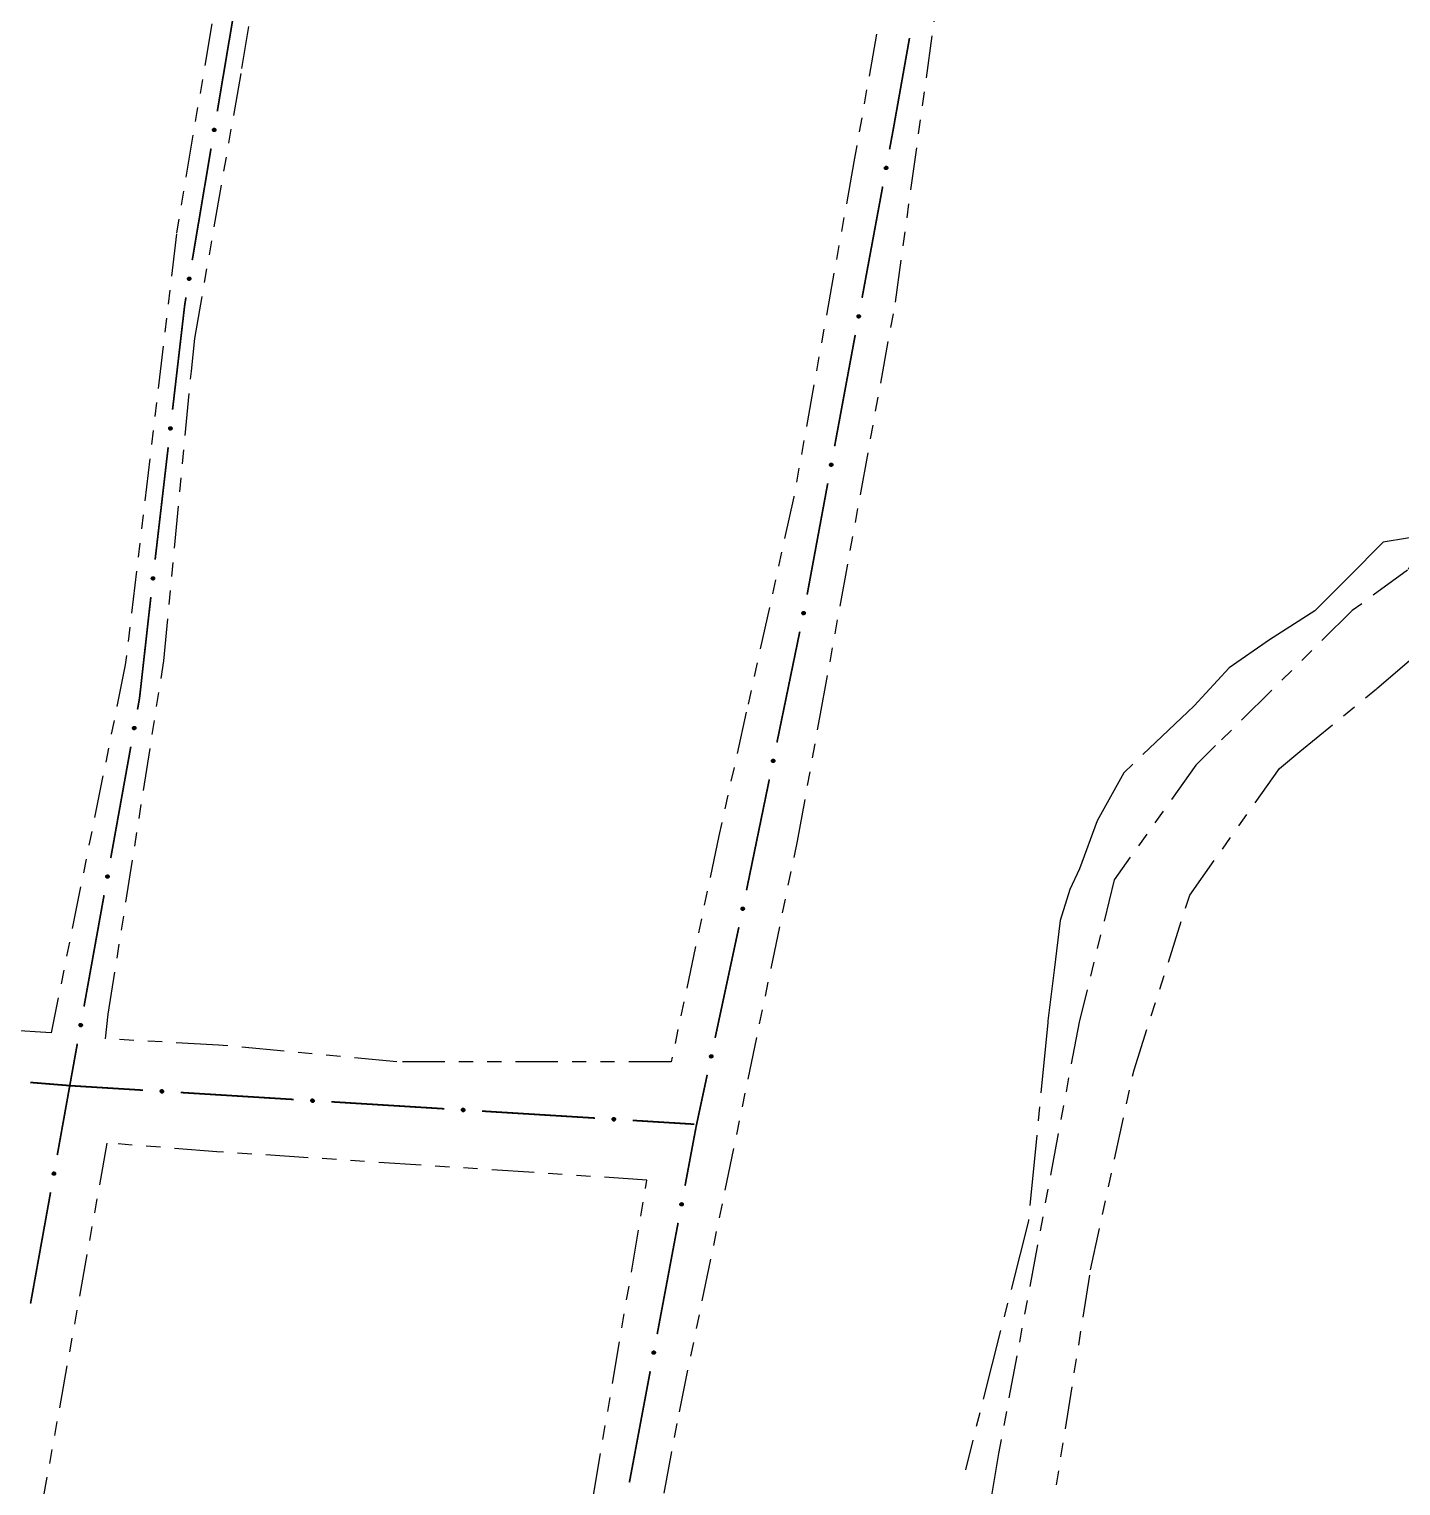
# Model space of a CAD drawing. Extents: x 211453 to 215163, y 4877397 to 4881305.
# Drawn here: x 212561.8 to 212707.3, y 4878372.4 to 4878526.8 of the extents above; entities that cross this region are included whole.
import ezdxf

# ---------------------------------------------------------------- set-up
doc = ezdxf.new("R2010")
doc.units = 0
doc.header["$LTSCALE"] = 1.5
doc.header["$MEASUREMENT"] = 0
doc.linetypes.add('TRACO_13', pattern=[8, 5, -1, 1, -1])
doc.linetypes.add('TRACO_25', pattern=[8, 3, -1, 1, -1, 1, -1])
for name, color, linetype in [('HD-CURSO-INTER', 170, 'CONTINUOUS'), ('SV-EIXO-RUA-N-PAV', 6, 'CONTINUOUS'), ('SV-RUA-NAO-PAV', 7, 'CONTINUOUS')]:
    doc.layers.add(name, color=color, linetype=linetype)

msp = doc.modelspace()

# ---------------------------------------------------------------- linework, layer by layer
at = {"layer": 'HD-CURSO-INTER', "linetype": 'TRACO_13'}
msp.add_polyline3d([(212710.541549, 4878473.269865, 12.780133), (212705.396008, 4878472.431891, 12.940931), (212701.706631, 4878468.702906, 13.082811), (212698.12722, 4878465.14388, 13.09227), (212693.33754, 4878462.054867, 13.186857), (212689.037883, 4878459.08579, 13.253068), (212685.358591, 4878455.056861, 13.300362), (212677.879723, 4878447.96883, 13.338197), (212675.060829, 4878442.860034, 13.338197), (212673.182036, 4878437.771155, 13.394949), (212672.159464, 4878435.59953, 13.394949), (212671.122861, 4878432.318569, 13.404408), (212670.504727, 4878427.033412, 13.404408), (212669.836151, 4878421.654487, 13.404408), (212669.836193, 4878421.504515, 13.404408), (212667.766107, 4878400.468509, 13.799397), (212661.082559, 4878374.070379, 13.759412)], dxfattribs=at)
at = {"layer": 'SV-EIXO-RUA-N-PAV', "const_width": 0.18}
for points in [[(212583.759677, 4878529.926205), (212581.769205, 4878518.092439)], [(212655.163299, 4878525.864396), (212653.587477, 4878517.003426)], [(212653.44785, 4878516.218292), (212653.046946, 4878514.052539)], [(212653.587477, 4878517.003426), (212653.44785, 4878516.218292)], [(212581.105714, 4878514.14785), (212579.115242, 4878502.314084)], [(212652.318872, 4878510.119358), (212650.134651, 4878498.319817)], [(212578.451751, 4878498.369495), (212578.316058, 4878497.562772)], [(212578.316058, 4878497.562772), (212577.025431, 4878486.45556)], [(212649.406577, 4878494.386636), (212647.222356, 4878482.587095)], [(212576.563749, 4878482.482293), (212575.178702, 4878470.562492)], [(212646.494283, 4878478.653914), (212644.310062, 4878466.854373)], [(212574.725398, 4878466.58827), (212573.612357, 4878456.650406)], [(212643.528993, 4878462.931556), (212641.107148, 4878451.178486)], [(212573.612357, 4878456.650406), (212573.52475, 4878455.868196)], [(212573.52475, 4878455.868196), (212573.30981, 4878454.674493)], [(212572.600966, 4878450.737802), (212570.474431, 4878438.927727)], [(212640.299866, 4878447.260795), (212637.878021, 4878435.507725)], [(212569.765587, 4878434.991036), (212567.639053, 4878423.180962)], [(212637.068208, 4878431.590567), (212634.553859, 4878419.856938)], [(212566.930208, 4878419.24427), (212564.803674, 4878407.434196)], [(212633.715743, 4878415.945728), (212632.668098, 4878411.056716)], [(212561.934254, 4878415.138185), (212565.92117, 4878414.814922)], [(212565.92117, 4878414.814922), (212566.286816, 4878414.785276)], [(212566.286816, 4878414.785276), (212573.905469, 4878414.314989)], [(212577.89787, 4878414.068544), (212589.875073, 4878413.32921)], [(212593.867474, 4878413.082766), (212605.844677, 4878412.343432)], [(212609.837078, 4878412.096987), (212621.81428, 4878411.357654)], [(212625.806681, 4878411.111209), (212631.795283, 4878410.741542)], [(212632.54959, 4878410.503681), (212631.362566, 4878404.17971)], [(212631.795283, 4878410.741542), (212632.345705, 4878410.707567)], [(212632.668098, 4878411.056716), (212632.54959, 4878410.503681)], [(212564.094829, 4878403.497505), (212561.968295, 4878391.687431)], [(212630.624644, 4878400.248365), (212628.410877, 4878388.454331)], [(212627.672955, 4878384.522987), (212626.750552, 4878379.608806)], [(212626.636912, 4878379.003378), (212625.463358, 4878372.728172)], [(212626.750552, 4878379.608806), (212626.636912, 4878379.003378)]]:
    msp.add_lwpolyline(points, dxfattribs=at)
at = {"layer": 'SV-EIXO-RUA-N-PAV'}
for points in [[(212581.569848, 4878516.243575), (212581.598777, 4878516.20414), (212581.615577, 4878516.164332), (212581.620032, 4878516.127097), (212581.61539, 4878516.093167), (212581.606731, 4878516.05899), (212581.590399, 4878516.026459), (212581.564274, 4878515.994367), (212581.524919, 4878515.96507), (212581.483008, 4878515.95054), (212581.446737, 4878515.944219), (212581.411078, 4878515.947023), (212581.378018, 4878515.955991), (212581.344787, 4878515.974073), (212581.312524, 4878516.000866), (212581.284022, 4878516.041152), (212581.267819, 4878516.080291), (212581.264456, 4878516.11642), (212581.267501, 4878516.152251), (212581.276759, 4878516.187037), (212581.292976, 4878516.218879), (212581.32001, 4878516.251314), (212581.360145, 4878516.278919), (212581.398998, 4878516.295524), (212581.435069, 4878516.299394), (212581.470278, 4878516.295602), (212581.504663, 4878516.287334), (212581.538048, 4878516.272277), (212581.569848, 4878516.243575)], [(212652.817303, 4878512.207192), (212652.845582, 4878512.167288), (212652.861727, 4878512.12721), (212652.865571, 4878512.089907), (212652.860373, 4878512.056058), (212652.851155, 4878512.022027), (212652.834292, 4878511.989768), (212652.807644, 4878511.958109), (212652.767814, 4878511.92946), (212652.725671, 4878511.91562), (212652.689301, 4878511.909894), (212652.653693, 4878511.913282), (212652.620784, 4878511.922791), (212652.587854, 4878511.941416), (212652.556035, 4878511.968734), (212652.528197, 4878512.009482), (212652.512638, 4878512.048882), (212652.509867, 4878512.085061), (212652.5135, 4878512.120837), (212652.523327, 4878512.155467), (212652.540063, 4878512.187038), (212652.567626, 4878512.219025), (212652.608208, 4878512.245969), (212652.647328, 4878512.261935), (212652.683458, 4878512.265213), (212652.7186, 4878512.260844), (212652.752845, 4878512.252013), (212652.785978, 4878512.236412), (212652.817303, 4878512.207192)], [(212578.915885, 4878500.46522), (212578.944814, 4878500.425785), (212578.961614, 4878500.385977), (212578.966069, 4878500.348742), (212578.961427, 4878500.314813), (212578.952768, 4878500.280635), (212578.936436, 4878500.248104), (212578.910311, 4878500.216013), (212578.870956, 4878500.186715), (212578.829045, 4878500.172185), (212578.792774, 4878500.165864), (212578.757115, 4878500.168668), (212578.724055, 4878500.177636), (212578.690824, 4878500.195718), (212578.658561, 4878500.222511), (212578.630059, 4878500.262797), (212578.613856, 4878500.301937), (212578.610493, 4878500.338065), (212578.613538, 4878500.373896), (212578.622797, 4878500.408682), (212578.639013, 4878500.440524), (212578.666047, 4878500.472959), (212578.706182, 4878500.500564), (212578.745035, 4878500.517169), (212578.781107, 4878500.52104), (212578.816315, 4878500.517247), (212578.8507, 4878500.508979), (212578.884085, 4878500.493923), (212578.915885, 4878500.46522)], [(212649.905008, 4878496.47447), (212649.933288, 4878496.434566), (212649.949432, 4878496.394488), (212649.953277, 4878496.357185), (212649.948079, 4878496.323336), (212649.93886, 4878496.289305), (212649.921997, 4878496.257046), (212649.895349, 4878496.225387), (212649.855519, 4878496.196738), (212649.813376, 4878496.182898), (212649.777006, 4878496.177172), (212649.741398, 4878496.18056), (212649.708489, 4878496.190069), (212649.675559, 4878496.208694), (212649.64374, 4878496.236012), (212649.615902, 4878496.27676), (212649.600344, 4878496.31616), (212649.597573, 4878496.352339), (212649.601205, 4878496.388115), (212649.611033, 4878496.422745), (212649.627769, 4878496.454316), (212649.655331, 4878496.486303), (212649.695914, 4878496.513247), (212649.735033, 4878496.529213), (212649.771163, 4878496.532491), (212649.806305, 4878496.528122), (212649.84055, 4878496.519291), (212649.873684, 4878496.50369), (212649.905008, 4878496.47447)], [(212576.920519, 4878484.598941), (212576.95142, 4878484.561031), (212576.970225, 4878484.52213), (212576.976572, 4878484.485171), (212576.973664, 4878484.451049), (212576.966757, 4878484.416475), (212576.952103, 4878484.383153), (212576.927647, 4878484.349773), (212576.889836, 4878484.318508), (212576.84872, 4878484.301863), (212576.812818, 4878484.293702), (212576.777062, 4878484.294685), (212576.743588, 4878484.301958), (212576.709479, 4878484.318324), (212576.675893, 4878484.343438), (212576.645376, 4878484.38222), (212576.627201, 4878484.420483), (212576.622001, 4878484.456393), (212576.623217, 4878484.492333), (212576.630691, 4878484.527546), (212576.645264, 4878484.560172), (212576.670611, 4878484.593942), (212576.709288, 4878484.623556), (212576.747244, 4878484.642119), (212576.783072, 4878484.647822), (212576.818428, 4878484.645828), (212576.853189, 4878484.639322), (212576.887298, 4878484.625986), (212576.920519, 4878484.598941)], [(212646.992714, 4878480.741748), (212647.020993, 4878480.701844), (212647.037138, 4878480.661766), (212647.040982, 4878480.624463), (212647.035784, 4878480.590614), (212647.026566, 4878480.556583), (212647.009702, 4878480.524324), (212646.983055, 4878480.492665), (212646.943225, 4878480.464016), (212646.901082, 4878480.450176), (212646.864712, 4878480.44445), (212646.829104, 4878480.447838), (212646.796195, 4878480.457347), (212646.763265, 4878480.475972), (212646.731446, 4878480.50329), (212646.703607, 4878480.544038), (212646.688049, 4878480.583438), (212646.685278, 4878480.619617), (212646.688911, 4878480.655393), (212646.698738, 4878480.690023), (212646.715474, 4878480.721594), (212646.743037, 4878480.753582), (212646.783619, 4878480.780525), (212646.822739, 4878480.796491), (212646.858869, 4878480.79977), (212646.894011, 4878480.7954), (212646.928255, 4878480.786569), (212646.961389, 4878480.770968), (212646.992714, 4878480.741748)], [(212575.073395, 4878468.706378), (212575.104453, 4878468.668596), (212575.123419, 4878468.629774), (212575.129919, 4878468.592841), (212575.127153, 4878468.558707), (212575.120389, 4878468.524104), (212575.105873, 4878468.490723), (212575.081556, 4878468.457241), (212575.043874, 4878468.42582), (212575.002828, 4878468.409004), (212574.96696, 4878468.400695), (212574.931201, 4878468.40153), (212574.897696, 4878468.408664), (212574.86352, 4878468.424889), (212574.82983, 4878468.449864), (212574.799152, 4878468.488518), (212574.780819, 4878468.526706), (212574.77547, 4878468.562595), (212574.776538, 4878468.598539), (212574.783866, 4878468.633782), (212574.798304, 4878468.666468), (212574.823511, 4878468.700343), (212574.862064, 4878468.730117), (212574.899943, 4878468.748837), (212574.935747, 4878468.754689), (212574.971111, 4878468.752841), (212575.005899, 4878468.746479), (212575.040063, 4878468.733285), (212575.073395, 4878468.706378)], [(212644.069447, 4878465.008909), (212644.096915, 4878464.968442), (212644.112248, 4878464.928047), (212644.115339, 4878464.890674), (212644.109459, 4878464.856936), (212644.099556, 4878464.823099), (212644.082045, 4878464.791186), (212644.054764, 4878464.760072), (212644.014364, 4878464.732232), (212643.97195, 4878464.719245), (212643.935472, 4878464.714254), (212643.89994, 4878464.71836), (212643.867229, 4878464.728531), (212643.834682, 4878464.747816), (212643.80342, 4878464.775771), (212643.77641, 4878464.817072), (212643.76165, 4878464.856778), (212643.759609, 4878464.893005), (212643.763963, 4878464.928701), (212643.774487, 4878464.963126), (212643.791857, 4878464.994353), (212643.820059, 4878465.025777), (212643.861177, 4878465.051896), (212643.90061, 4878465.06707), (212643.9368, 4878465.069619), (212643.971846, 4878465.064541), (212644.005906, 4878465.055022), (212644.038718, 4878465.038755), (212644.069447, 4878465.008909)], [(212573.089188, 4878452.828046), (212573.117662, 4878452.788281), (212573.134002, 4878452.748282), (212573.138029, 4878452.710999), (212573.132996, 4878452.677124), (212573.123945, 4878452.643049), (212573.107239, 4878452.610708), (212573.080746, 4878452.578919), (212573.041057, 4878452.550076), (212572.998982, 4878452.53603), (212572.962641, 4878452.530127), (212572.927016, 4878452.533341), (212572.894061, 4878452.542689), (212572.861041, 4878452.561152), (212572.829088, 4878452.588315), (212572.801051, 4878452.628926), (212572.785301, 4878452.668249), (212572.782353, 4878452.704414), (212572.785811, 4878452.740208), (212572.795469, 4878452.774885), (212572.81205, 4878452.806538), (212572.839456, 4878452.83866), (212572.879906, 4878452.865801), (212572.918947, 4878452.881958), (212572.955061, 4878452.885413), (212572.990224, 4878452.881215), (212573.024511, 4878452.872552), (212573.057721, 4878452.857113), (212573.089188, 4878452.828046)], [(212640.84032, 4878449.338148), (212640.867788, 4878449.297682), (212640.883121, 4878449.257286), (212640.886212, 4878449.219913), (212640.880332, 4878449.186176), (212640.870429, 4878449.152338), (212640.852918, 4878449.120425), (212640.825638, 4878449.089311), (212640.785238, 4878449.061471), (212640.742824, 4878449.048484), (212640.706346, 4878449.043493), (212640.670813, 4878449.047599), (212640.638103, 4878449.05777), (212640.605555, 4878449.077056), (212640.574294, 4878449.10501), (212640.547284, 4878449.146311), (212640.532523, 4878449.186017), (212640.530483, 4878449.222245), (212640.534836, 4878449.25794), (212640.545361, 4878449.292365), (212640.56273, 4878449.323592), (212640.590933, 4878449.355017), (212640.63205, 4878449.381136), (212640.671484, 4878449.396309), (212640.707673, 4878449.398858), (212640.742719, 4878449.393781), (212640.776779, 4878449.384261), (212640.809591, 4878449.367994), (212640.84032, 4878449.338148)], [(212570.253809, 4878437.081281), (212570.282283, 4878437.041515), (212570.298623, 4878437.001517), (212570.30265, 4878436.964233), (212570.297617, 4878436.930359), (212570.288566, 4878436.896284), (212570.27186, 4878436.863942), (212570.245367, 4878436.832154), (212570.205678, 4878436.803311), (212570.163603, 4878436.789265), (212570.127262, 4878436.783361), (212570.091637, 4878436.786575), (212570.058682, 4878436.795923), (212570.025662, 4878436.814387), (212569.993709, 4878436.841549), (212569.965672, 4878436.88216), (212569.949922, 4878436.921484), (212569.946974, 4878436.957649), (212569.950432, 4878436.993442), (212569.96009, 4878437.02812), (212569.976671, 4878437.059772), (212570.004077, 4878437.091894), (212570.044527, 4878437.119035), (212570.083568, 4878437.135193), (212570.119682, 4878437.138647), (212570.154845, 4878437.13445), (212570.189132, 4878437.125787), (212570.222342, 4878437.110347), (212570.253809, 4878437.081281)], [(212637.611194, 4878433.667387), (212637.638662, 4878433.626921), (212637.653995, 4878433.586525), (212637.657086, 4878433.549152), (212637.651206, 4878433.515415), (212637.641303, 4878433.481577), (212637.623792, 4878433.449664), (212637.596511, 4878433.41855), (212637.556111, 4878433.390711), (212637.513697, 4878433.377723), (212637.477219, 4878433.372733), (212637.441687, 4878433.376838), (212637.408977, 4878433.387009), (212637.376429, 4878433.406295), (212637.345168, 4878433.434249), (212637.318157, 4878433.475551), (212637.303397, 4878433.515256), (212637.301356, 4878433.551484), (212637.30571, 4878433.58718), (212637.316234, 4878433.621604), (212637.333604, 4878433.652831), (212637.361806, 4878433.684256), (212637.402924, 4878433.710375), (212637.442358, 4878433.725549), (212637.478547, 4878433.728097), (212637.513593, 4878433.72302), (212637.547653, 4878433.7135), (212637.580465, 4878433.697233), (212637.611194, 4878433.667387)], [(212567.41843, 4878421.334515), (212567.446904, 4878421.29475), (212567.463244, 4878421.254751), (212567.467271, 4878421.217467), (212567.462238, 4878421.183593), (212567.453187, 4878421.149518), (212567.436481, 4878421.117176), (212567.409988, 4878421.085388), (212567.370299, 4878421.056545), (212567.328224, 4878421.042499), (212567.291883, 4878421.036596), (212567.256258, 4878421.039809), (212567.223303, 4878421.049157), (212567.190283, 4878421.067621), (212567.15833, 4878421.094783), (212567.130293, 4878421.135395), (212567.114543, 4878421.174718), (212567.111595, 4878421.210883), (212567.115053, 4878421.246677), (212567.124711, 4878421.281354), (212567.141292, 4878421.313007), (212567.168698, 4878421.345128), (212567.209148, 4878421.37227), (212567.24819, 4878421.388427), (212567.284303, 4878421.391882), (212567.319466, 4878421.387684), (212567.353753, 4878421.379021), (212567.386963, 4878421.363582), (212567.41843, 4878421.334515)], [(212634.272543, 4878418.018759), (212634.299692, 4878417.978078), (212634.314706, 4878417.937562), (212634.317503, 4878417.900166), (212634.311357, 4878417.866476), (212634.301188, 4878417.832717), (212634.283426, 4878417.800944), (212634.255901, 4878417.770045), (212634.215283, 4878417.742525), (212634.172769, 4878417.729872), (212634.136252, 4878417.725169), (212634.100753, 4878417.729554), (212634.068124, 4878417.739983), (212634.035729, 4878417.759524), (212634.004689, 4878417.787724), (212633.978005, 4878417.829236), (212633.963558, 4878417.869057), (212633.961803, 4878417.9053), (212633.966438, 4878417.94096), (212633.977232, 4878417.975301), (212633.994848, 4878418.00639), (212634.023297, 4878418.037592), (212634.064619, 4878418.063386), (212634.104171, 4878418.078249), (212634.140379, 4878418.080512), (212634.175384, 4878418.075159), (212634.209368, 4878418.065371), (212634.242051, 4878418.048846), (212634.272543, 4878418.018759)], [(212575.765044, 4878414.31049), (212575.80123, 4878414.343393), (212575.839059, 4878414.364272), (212575.875621, 4878414.372605), (212575.909851, 4878414.371544), (212575.944748, 4878414.366515), (212575.978812, 4878414.353682), (212576.013464, 4878414.331064), (212576.046725, 4878414.294996), (212576.065567, 4878414.254839), (212576.075654, 4878414.21943), (212576.076603, 4878414.183674), (212576.071149, 4878414.149855), (212576.056649, 4878414.114912), (212576.033385, 4878414.08002), (212575.996308, 4878414.047452), (212575.959081, 4878414.027237), (212575.923504, 4878414.020106), (212575.887551, 4878414.019379), (212575.851987, 4878414.024941), (212575.818621, 4878414.037731), (212575.783532, 4878414.061218), (212575.751872, 4878414.098238), (212575.731287, 4878414.135137), (212575.723657, 4878414.170604), (212575.723739, 4878414.206016), (212575.728358, 4878414.241079), (212575.739833, 4878414.275858), (212575.765044, 4878414.31049)], [(212591.734648, 4878413.324712), (212591.770834, 4878413.357615), (212591.808662, 4878413.378494), (212591.845225, 4878413.386827), (212591.879455, 4878413.385766), (212591.914351, 4878413.380736), (212591.948415, 4878413.367903), (212591.983068, 4878413.345285), (212592.016329, 4878413.309218), (212592.03517, 4878413.26906), (212592.045258, 4878413.233652), (212592.046207, 4878413.197895), (212592.040753, 4878413.164077), (212592.026252, 4878413.129134), (212592.002988, 4878413.094241), (212591.965911, 4878413.061674), (212591.928685, 4878413.041459), (212591.893108, 4878413.034327), (212591.857155, 4878413.033601), (212591.82159, 4878413.039163), (212591.788225, 4878413.051953), (212591.753135, 4878413.075439), (212591.721476, 4878413.11246), (212591.70089, 4878413.149358), (212591.693261, 4878413.184826), (212591.693343, 4878413.220238), (212591.697962, 4878413.2553), (212591.709436, 4878413.290079), (212591.734648, 4878413.324712)], [(212607.704252, 4878412.338933), (212607.740438, 4878412.371836), (212607.778266, 4878412.392715), (212607.814829, 4878412.401049), (212607.849058, 4878412.399988), (212607.883955, 4878412.394958), (212607.918019, 4878412.382125), (212607.952671, 4878412.359507), (212607.985932, 4878412.323439), (212608.004774, 4878412.283282), (212608.014861, 4878412.247873), (212608.01581, 4878412.212117), (212608.010356, 4878412.178299), (212607.995856, 4878412.143356), (212607.972592, 4878412.108463), (212607.935515, 4878412.075895), (212607.898289, 4878412.05568), (212607.862712, 4878412.048549), (212607.826759, 4878412.047822), (212607.791194, 4878412.053384), (212607.757828, 4878412.066174), (212607.722739, 4878412.089661), (212607.69108, 4878412.126682), (212607.670494, 4878412.16358), (212607.662865, 4878412.199047), (212607.662946, 4878412.23446), (212607.667565, 4878412.269522), (212607.67904, 4878412.304301), (212607.704252, 4878412.338933)], [(212623.673855, 4878411.353155), (212623.710041, 4878411.386058), (212623.74787, 4878411.406937), (212623.784432, 4878411.41527), (212623.818662, 4878411.414209), (212623.853558, 4878411.40918), (212623.887623, 4878411.396347), (212623.922275, 4878411.373729), (212623.955536, 4878411.337661), (212623.974378, 4878411.297504), (212623.984465, 4878411.262095), (212623.985414, 4878411.226339), (212623.97996, 4878411.19252), (212623.96546, 4878411.157577), (212623.942196, 4878411.122684), (212623.905119, 4878411.090117), (212623.867892, 4878411.069902), (212623.832315, 4878411.06277), (212623.796362, 4878411.062044), (212623.760798, 4878411.067606), (212623.727432, 4878411.080396), (212623.692342, 4878411.103882), (212623.660683, 4878411.140903), (212623.640098, 4878411.177802), (212623.632468, 4878411.213269), (212623.63255, 4878411.248681), (212623.637169, 4878411.283743), (212623.648644, 4878411.318522), (212623.673855, 4878411.353155)], [(212564.583051, 4878405.58775), (212564.611525, 4878405.547984), (212564.627865, 4878405.507986), (212564.631892, 4878405.470702), (212564.62686, 4878405.436828), (212564.617808, 4878405.402752), (212564.601102, 4878405.370411), (212564.57461, 4878405.338623), (212564.53492, 4878405.309779), (212564.492845, 4878405.295733), (212564.456504, 4878405.28983), (212564.420879, 4878405.293044), (212564.387924, 4878405.302392), (212564.354904, 4878405.320856), (212564.322951, 4878405.348018), (212564.294914, 4878405.388629), (212564.279164, 4878405.427953), (212564.276216, 4878405.464117), (212564.279674, 4878405.499911), (212564.289332, 4878405.534589), (212564.305913, 4878405.566241), (212564.333319, 4878405.598363), (212564.373769, 4878405.625504), (212564.412811, 4878405.641661), (212564.448924, 4878405.645116), (212564.484087, 4878405.640919), (212564.518375, 4878405.632255), (212564.551584, 4878405.616816), (212564.583051, 4878405.58775)], [(212631.128303, 4878402.334944), (212631.156482, 4878402.29497), (212631.172526, 4878402.254851), (212631.176277, 4878402.217539), (212631.170994, 4878402.183703), (212631.161691, 4878402.149695), (212631.144747, 4878402.117478), (212631.11802, 4878402.085887), (212631.078118, 4878402.057338), (212631.03594, 4878402.043603), (212630.999557, 4878402.037968), (212630.963957, 4878402.041445), (212630.931072, 4878402.051037), (212630.898189, 4878402.069744), (212630.866438, 4878402.097142), (212630.838702, 4878402.137959), (212630.823242, 4878402.177398), (212630.820562, 4878402.213583), (212630.824284, 4878402.249351), (212630.834198, 4878402.283956), (212630.851013, 4878402.315485), (212630.878656, 4878402.347403), (212630.919306, 4878402.374245), (212630.958465, 4878402.390113), (212630.994603, 4878402.393301), (212631.029734, 4878402.388843), (212631.063957, 4878402.379927), (212631.097051, 4878402.364242), (212631.128303, 4878402.334944)], [(212628.176613, 4878386.609566), (212628.204793, 4878386.569591), (212628.220837, 4878386.529473), (212628.224588, 4878386.49216), (212628.219305, 4878386.458324), (212628.210002, 4878386.424317), (212628.193057, 4878386.3921), (212628.166331, 4878386.360508), (212628.126429, 4878386.331959), (212628.084251, 4878386.318224), (212628.047867, 4878386.31259), (212628.012268, 4878386.316067), (212627.979383, 4878386.325658), (212627.9465, 4878386.344365), (212627.914749, 4878386.371763), (212627.887013, 4878386.41258), (212627.871553, 4878386.452019), (212627.868873, 4878386.488205), (212627.872595, 4878386.523972), (212627.882509, 4878386.558577), (212627.899324, 4878386.590106), (212627.926967, 4878386.622025), (212627.967616, 4878386.648866), (212628.006776, 4878386.664734), (212628.042914, 4878386.667922), (212628.078045, 4878386.663465), (212628.112267, 4878386.654548), (212628.145362, 4878386.638864), (212628.176613, 4878386.609566)]]:
    msp.add_lwpolyline(points, close=True, dxfattribs=at)
for points in [[(212581.292976, 4878516.218879), (212581.284022, 4878516.041152)], [(212581.307926, 4878516.229271), (212581.299102, 4878516.028736)], [(212581.32001, 4878516.251314), (212581.312524, 4878516.000866)], [(212581.340949, 4878516.261076), (212581.328656, 4878515.990557)], [(212581.360145, 4878516.278919), (212581.344787, 4878515.974073)], [(212581.378224, 4878516.285247), (212581.361152, 4878515.96987)], [(212581.398998, 4878516.295524), (212581.378018, 4878515.955991)], [(212581.4157, 4878516.294164), (212581.394554, 4878515.954566)], [(212581.435069, 4878516.299394), (212581.411078, 4878515.947023)], [(212581.451817, 4878516.295008), (212581.426623, 4878515.947788)], [(212581.470278, 4878516.295602), (212581.446737, 4878515.944219)], [(212581.487923, 4878516.287551), (212581.467456, 4878515.951989)], [(212581.504663, 4878516.287334), (212581.483008, 4878515.95054)], [(212581.520432, 4878516.275164), (212581.505158, 4878515.962252)], [(212581.538048, 4878516.272277), (212581.524919, 4878515.96507)], [(212581.552035, 4878516.257395), (212581.543326, 4878515.983506)], [(212581.569848, 4878516.243575), (212581.564274, 4878515.994367)], [(212581.584733, 4878516.221454), (212581.578147, 4878516.017776)], [(212581.276759, 4878516.187037), (212581.267819, 4878516.080291)], [(212581.284774, 4878516.198573), (212581.276502, 4878516.06713)], [(212581.598777, 4878516.20414), (212581.590399, 4878516.026459)], [(212581.608452, 4878516.181489), (212581.59906, 4878516.051618)], [(212581.615577, 4878516.164332), (212581.606731, 4878516.05899)], [(212652.523327, 4878512.155467), (212652.512638, 4878512.048882)], [(212652.53153, 4878512.166869), (212652.521104, 4878512.03558)], [(212652.540063, 4878512.187038), (212652.528197, 4878512.009482)], [(212652.555182, 4878512.197184), (212652.543071, 4878511.996821)], [(212652.567626, 4878512.219025), (212652.556035, 4878511.968734)], [(212652.588722, 4878512.228443), (212652.571995, 4878511.958162)], [(212652.608208, 4878512.245969), (212652.587854, 4878511.941416)], [(212652.626388, 4878512.252), (212652.604148, 4878511.936945)], [(212652.647328, 4878512.261935), (212652.620784, 4878511.922791)], [(212652.664005, 4878512.260302), (212652.637295, 4878511.921095)], [(212652.683458, 4878512.265213), (212652.653693, 4878511.913282)], [(212652.700132, 4878512.260553), (212652.669248, 4878511.913793)], [(212652.7186, 4878512.260844), (212652.689301, 4878511.909894)], [(212652.73611, 4878512.252505), (212652.710145, 4878511.917324)], [(212652.752845, 4878512.252013), (212652.725671, 4878511.91562)], [(212652.768411, 4878512.239587), (212652.74801, 4878511.926967)], [(212652.785978, 4878512.236412), (212652.767814, 4878511.92946)], [(212652.799719, 4878512.221302), (212652.786521, 4878511.947593)], [(212652.817303, 4878512.207192), (212652.807644, 4878511.958109)], [(212652.831824, 4878512.18483), (212652.8219, 4878511.981287)], [(212652.845582, 4878512.167288), (212652.834292, 4878511.989768)], [(212652.854884, 4878512.144481), (212652.843365, 4878512.014782)], [(212652.861727, 4878512.12721), (212652.851155, 4878512.022027)], [(212578.622797, 4878500.408682), (212578.613856, 4878500.301937)], [(212578.630812, 4878500.420218), (212578.622539, 4878500.288775)], [(212578.639013, 4878500.440524), (212578.630059, 4878500.262797)], [(212578.653963, 4878500.450916), (212578.645139, 4878500.250381)], [(212578.666047, 4878500.472959), (212578.658561, 4878500.222511)], [(212578.686986, 4878500.482721), (212578.674693, 4878500.212202)], [(212578.706182, 4878500.500564), (212578.690824, 4878500.195718)], [(212578.724261, 4878500.506892), (212578.707189, 4878500.191515)], [(212578.745035, 4878500.517169), (212578.724055, 4878500.177636)], [(212578.761737, 4878500.51581), (212578.740591, 4878500.176211)], [(212578.781107, 4878500.52104), (212578.757115, 4878500.168668)], [(212578.797854, 4878500.516653), (212578.77266, 4878500.169433)], [(212578.816315, 4878500.517247), (212578.792774, 4878500.165864)], [(212578.83396, 4878500.509196), (212578.813493, 4878500.173635)], [(212578.8507, 4878500.508979), (212578.829045, 4878500.172185)], [(212578.866469, 4878500.49681), (212578.851196, 4878500.183897)], [(212578.884085, 4878500.493923), (212578.870956, 4878500.186715)], [(212578.898072, 4878500.479041), (212578.889363, 4878500.205151)], [(212578.915885, 4878500.46522), (212578.910311, 4878500.216013)], [(212578.93077, 4878500.4431), (212578.924185, 4878500.239421)], [(212578.944814, 4878500.425785), (212578.936436, 4878500.248104)], [(212578.954489, 4878500.403134), (212578.945097, 4878500.273263)], [(212578.961614, 4878500.385977), (212578.952768, 4878500.280635)], [(212649.611033, 4878496.422745), (212649.600344, 4878496.31616)], [(212649.619236, 4878496.434147), (212649.60881, 4878496.302858)], [(212649.627769, 4878496.454316), (212649.615902, 4878496.27676)], [(212649.642887, 4878496.464462), (212649.630777, 4878496.264099)], [(212649.655331, 4878496.486303), (212649.64374, 4878496.236012)], [(212649.676428, 4878496.495721), (212649.659701, 4878496.22544)], [(212649.695914, 4878496.513247), (212649.675559, 4878496.208694)], [(212649.714093, 4878496.519278), (212649.691854, 4878496.204223)], [(212649.735033, 4878496.529213), (212649.708489, 4878496.190069)], [(212649.75171, 4878496.52758), (212649.725, 4878496.188374)], [(212649.771163, 4878496.532491), (212649.741398, 4878496.18056)], [(212649.787837, 4878496.527831), (212649.756953, 4878496.181071)], [(212649.806305, 4878496.528122), (212649.777006, 4878496.177172)], [(212649.823815, 4878496.519783), (212649.79785, 4878496.184602)], [(212649.84055, 4878496.519291), (212649.813376, 4878496.182898)], [(212649.856117, 4878496.506865), (212649.835716, 4878496.194245)], [(212649.873684, 4878496.50369), (212649.855519, 4878496.196738)], [(212649.887425, 4878496.488581), (212649.874226, 4878496.214871)], [(212649.905008, 4878496.47447), (212649.895349, 4878496.225387)], [(212649.919529, 4878496.452108), (212649.909605, 4878496.248565)], [(212649.933288, 4878496.434566), (212649.921997, 4878496.257046)], [(212649.942589, 4878496.411759), (212649.93107, 4878496.28206)], [(212649.949432, 4878496.394488), (212649.93886, 4878496.289305)], [(212576.630691, 4878484.527546), (212576.627201, 4878484.420483)], [(212576.638108, 4878484.539475), (212576.636543, 4878484.407781)], [(212576.645264, 4878484.560172), (212576.645376, 4878484.38222)], [(212576.659666, 4878484.571312), (212576.661069, 4878484.370589)], [(212576.670611, 4878484.593942), (212576.675893, 4878484.343438)], [(212576.691026, 4878484.604758), (212576.692529, 4878484.333964)], [(212576.709288, 4878484.623556), (212576.709479, 4878484.318324)], [(212576.727021, 4878484.630797), (212576.726037, 4878484.31496)], [(212576.747244, 4878484.642119), (212576.743588, 4878484.301958)], [(212576.763993, 4878484.641612), (212576.760175, 4878484.301377)], [(212576.783072, 4878484.647822), (212576.777062, 4878484.294685)], [(212576.800021, 4878484.644294), (212576.792548, 4878484.296242)], [(212576.818428, 4878484.645828), (212576.812818, 4878484.293702)], [(212576.83646, 4878484.638686), (212576.833114, 4878484.302518)], [(212576.853189, 4878484.639322), (212576.84872, 4878484.301863)], [(212576.869557, 4878484.627972), (212576.870245, 4878484.314688)], [(212576.887298, 4878484.625986), (212576.889836, 4878484.318508)], [(212576.902025, 4878484.611836), (212576.90728, 4878484.337858)], [(212576.920519, 4878484.598941), (212576.927647, 4878484.349773)], [(212576.936511, 4878484.577607), (212576.94031, 4878484.373858)], [(212576.95142, 4878484.561031), (212576.952103, 4878484.383153)], [(212576.962235, 4878484.538902), (212576.959472, 4878484.408721)], [(212576.970225, 4878484.52213), (212576.966757, 4878484.416475)], [(212646.698738, 4878480.690023), (212646.688049, 4878480.583438)], [(212646.706941, 4878480.701425), (212646.696515, 4878480.570136)], [(212646.715474, 4878480.721594), (212646.703607, 4878480.544038)], [(212646.730593, 4878480.73174), (212646.718482, 4878480.531377)], [(212646.743037, 4878480.753582), (212646.731446, 4878480.50329)], [(212646.764133, 4878480.762999), (212646.747406, 4878480.492718)], [(212646.783619, 4878480.780525), (212646.763265, 4878480.475972)], [(212646.801799, 4878480.786556), (212646.779559, 4878480.471501)], [(212646.822739, 4878480.796491), (212646.796195, 4878480.457347)], [(212646.839416, 4878480.794858), (212646.812705, 4878480.455652)], [(212646.858869, 4878480.79977), (212646.829104, 4878480.447838)], [(212646.875543, 4878480.795109), (212646.844659, 4878480.448349)], [(212646.894011, 4878480.7954), (212646.864712, 4878480.44445)], [(212646.911521, 4878480.787061), (212646.885556, 4878480.45188)], [(212646.928255, 4878480.786569), (212646.901082, 4878480.450176)], [(212646.943822, 4878480.774143), (212646.923421, 4878480.461523)], [(212646.961389, 4878480.770968), (212646.943225, 4878480.464016)], [(212646.97513, 4878480.755859), (212646.961931, 4878480.482149)], [(212646.992714, 4878480.741748), (212646.983055, 4878480.492665)], [(212647.007234, 4878480.719386), (212646.99731, 4878480.515843)], [(212647.020993, 4878480.701844), (212647.009702, 4878480.524324)], [(212647.030295, 4878480.679037), (212647.018775, 4878480.549338)], [(212647.037138, 4878480.661766), (212647.026566, 4878480.556583)], [(212574.783866, 4878468.633782), (212574.780819, 4878468.526706)], [(212574.791233, 4878468.645742), (212574.790213, 4878468.514043)], [(212574.798304, 4878468.666468), (212574.799152, 4878468.488518)], [(212574.812659, 4878468.677668), (212574.814893, 4878468.476952)], [(212574.823511, 4878468.700343), (212574.82983, 4878468.449864)], [(212574.84388, 4878468.711244), (212574.846506, 4878468.440458)], [(212574.862064, 4878468.730117), (212574.86352, 4878468.424889)], [(212574.879767, 4878468.737432), (212574.880092, 4878468.421593)], [(212574.899943, 4878468.748837), (212574.897696, 4878468.408664)], [(212574.916694, 4878468.7484), (212574.914286, 4878468.408152)], [(212574.935747, 4878468.754689), (212574.931201, 4878468.40153)], [(212574.952711, 4878468.751231), (212574.946679, 4878468.403151)], [(212574.971111, 4878468.752841), (212574.96696, 4878468.400695)], [(212574.989172, 4878468.745774), (212574.98722, 4878468.409595)], [(212575.005899, 4878468.746479), (212575.002828, 4878468.409004)], [(212575.022314, 4878468.735197), (212575.024299, 4878468.421919)], [(212575.040063, 4878468.733285), (212575.043874, 4878468.42582)], [(212575.054848, 4878468.719196), (212575.061238, 4878468.445243)], [(212575.073395, 4878468.706378), (212575.081556, 4878468.457241)], [(212575.089476, 4878468.68511), (212575.094119, 4878468.481378)], [(212575.104453, 4878468.668596), (212575.105873, 4878468.490723)], [(212575.11536, 4878468.646512), (212575.113136, 4878468.516321)], [(212575.123419, 4878468.629774), (212575.120389, 4878468.524104)], [(212643.774487, 4878464.963126), (212643.76165, 4878464.856778)], [(212643.782918, 4878464.97436), (212643.769846, 4878464.843308)], [(212643.791857, 4878464.994353), (212643.77641, 4878464.817072)], [(212643.807177, 4878465.004191), (212643.791026, 4878464.804113)], [(212643.820059, 4878465.025777), (212643.80342, 4878464.775771)], [(212643.841341, 4878465.034767), (212643.819164, 4878464.764879)], [(212643.861177, 4878465.051896), (212643.834682, 4878464.747816)], [(212643.879474, 4878465.05756), (212643.850883, 4878464.743018)], [(212643.90061, 4878465.06707), (212643.867229, 4878464.728531)], [(212643.917251, 4878465.065101), (212643.883702, 4878464.726502)], [(212643.9368, 4878465.069619), (212643.89994, 4878464.71836)], [(212643.953376, 4878465.064623), (212643.915502, 4878464.718557)], [(212643.971846, 4878465.064541), (212643.935472, 4878464.714254)], [(212643.989184, 4878465.055851), (212643.956462, 4878464.721262)], [(212644.005906, 4878465.055022), (212643.97195, 4878464.719245)], [(212644.021219, 4878465.042284), (212643.994514, 4878464.730139)], [(212644.038718, 4878465.038755), (212644.014364, 4878464.732232)], [(212644.052151, 4878465.023371), (212644.033433, 4878464.749983)], [(212644.069447, 4878465.008909), (212644.054764, 4878464.760072)], [(212644.083513, 4878464.986259), (212644.069484, 4878464.782957)], [(212644.096915, 4878464.968442), (212644.082045, 4878464.791186)], [(212644.105755, 4878464.945452), (212644.091621, 4878464.816012)], [(212644.112248, 4878464.928047), (212644.099556, 4878464.823099)], [(212572.795469, 4878452.774885), (212572.785301, 4878452.668249)], [(212572.803616, 4878452.786328), (212572.793831, 4878452.654989)], [(212572.81205, 4878452.806538), (212572.801051, 4878452.628926)], [(212572.827119, 4878452.816757), (212572.815988, 4878452.616338)], [(212572.839456, 4878452.83866), (212572.829088, 4878452.588315)], [(212572.860506, 4878452.84818), (212572.8451, 4878452.57782)], [(212572.879906, 4878452.865801), (212572.861041, 4878452.561152)], [(212572.898056, 4878452.871921), (212572.877357, 4878452.556761)], [(212572.918947, 4878452.881958), (212572.894061, 4878452.542689)], [(212572.935632, 4878452.880406), (212572.91058, 4878452.541074)], [(212572.955061, 4878452.885413), (212572.927016, 4878452.533341)], [(212572.971758, 4878452.880834), (212572.942568, 4878452.533927)], [(212572.990224, 4878452.881215), (212572.962641, 4878452.530127)], [(212573.007775, 4878452.872962), (212572.983448, 4878452.537658)], [(212573.024511, 4878452.872552), (212572.998982, 4878452.53603)], [(212573.040139, 4878452.860202), (212573.021265, 4878452.547486)], [(212573.057721, 4878452.857113), (212573.041057, 4878452.550076)], [(212573.071536, 4878452.842071), (212573.059675, 4878452.5683)], [(212573.089188, 4878452.828046), (212573.080746, 4878452.578919)], [(212573.103818, 4878452.805756), (212573.094889, 4878452.602167)], [(212573.117662, 4878452.788281), (212573.107239, 4878452.610708)], [(212573.127075, 4878452.76552), (212573.11619, 4878452.635766)], [(212573.134002, 4878452.748282), (212573.123945, 4878452.643049)], [(212640.545361, 4878449.292365), (212640.532523, 4878449.186017)], [(212640.553792, 4878449.303599), (212640.540719, 4878449.172547)], [(212640.56273, 4878449.323592), (212640.547284, 4878449.146311)], [(212640.57805, 4878449.33343), (212640.5619, 4878449.133353)], [(212640.590933, 4878449.355017), (212640.574294, 4878449.10501)], [(212640.612215, 4878449.364007), (212640.590038, 4878449.094118)], [(212640.63205, 4878449.381136), (212640.605555, 4878449.077056)], [(212640.650348, 4878449.386799), (212640.621756, 4878449.072257)], [(212640.671484, 4878449.396309), (212640.638103, 4878449.05777)], [(212640.688125, 4878449.39434), (212640.654576, 4878449.055742)], [(212640.707673, 4878449.398858), (212640.670813, 4878449.047599)], [(212640.724249, 4878449.393862), (212640.686375, 4878449.047796)], [(212640.742719, 4878449.393781), (212640.706346, 4878449.043493)], [(212640.760058, 4878449.38509), (212640.727335, 4878449.050501)], [(212640.776779, 4878449.384261), (212640.742824, 4878449.048484)], [(212640.792092, 4878449.371523), (212640.765388, 4878449.059378)], [(212640.809591, 4878449.367994), (212640.785238, 4878449.061471)], [(212640.823025, 4878449.35261), (212640.804306, 4878449.079223)], [(212640.84032, 4878449.338148), (212640.825638, 4878449.089311)], [(212640.854387, 4878449.315498), (212640.840358, 4878449.112196)], [(212640.867788, 4878449.297682), (212640.852918, 4878449.120425)], [(212640.876628, 4878449.274692), (212640.862494, 4878449.145251)], [(212640.883121, 4878449.257286), (212640.870429, 4878449.152338)], [(212569.96009, 4878437.02812), (212569.949922, 4878436.921484)], [(212569.968237, 4878437.039562), (212569.958453, 4878436.908223)], [(212569.976671, 4878437.059772), (212569.965672, 4878436.88216)], [(212569.99174, 4878437.069992), (212569.980609, 4878436.869572)], [(212570.004077, 4878437.091894), (212569.993709, 4878436.841549)], [(212570.025127, 4878437.101415), (212570.009721, 4878436.831055)], [(212570.044527, 4878437.119035), (212570.025662, 4878436.814387)], [(212570.062677, 4878437.125156), (212570.041978, 4878436.809996)], [(212570.083568, 4878437.135193), (212570.058682, 4878436.795923)], [(212570.100253, 4878437.133641), (212570.075201, 4878436.794308)], [(212570.119682, 4878437.138647), (212570.091637, 4878436.786575)], [(212570.136379, 4878437.134068), (212570.107189, 4878436.787162)], [(212570.154845, 4878437.13445), (212570.127262, 4878436.783361)], [(212570.172396, 4878437.126197), (212570.148069, 4878436.790893)], [(212570.189132, 4878437.125787), (212570.163603, 4878436.789265)], [(212570.20476, 4878437.113437), (212570.185886, 4878436.800721)], [(212570.222342, 4878437.110347), (212570.205678, 4878436.803311)], [(212570.236157, 4878437.095305), (212570.224296, 4878436.821534)], [(212570.253809, 4878437.081281), (212570.245367, 4878436.832154)], [(212570.268439, 4878437.05899), (212570.25951, 4878436.855401)], [(212570.282283, 4878437.041515), (212570.27186, 4878436.863942)], [(212570.291696, 4878437.018754), (212570.280811, 4878436.889)], [(212570.298623, 4878437.001517), (212570.288566, 4878436.896284)], [(212637.316234, 4878433.621604), (212637.303397, 4878433.515256)], [(212637.324666, 4878433.632839), (212637.311593, 4878433.501786)], [(212637.333604, 4878433.652831), (212637.318157, 4878433.475551)], [(212637.348924, 4878433.66267), (212637.332773, 4878433.462592)], [(212637.361806, 4878433.684256), (212637.345168, 4878433.434249)], [(212637.383088, 4878433.693246), (212637.360912, 4878433.423357)], [(212637.402924, 4878433.710375), (212637.376429, 4878433.406295)], [(212637.421222, 4878433.716038), (212637.39263, 4878433.401496)], [(212637.442358, 4878433.725549), (212637.408977, 4878433.387009)], [(212637.458998, 4878433.723579), (212637.42545, 4878433.384981)], [(212637.478547, 4878433.728097), (212637.441687, 4878433.376838)], [(212637.495123, 4878433.723101), (212637.457249, 4878433.377035)], [(212637.513593, 4878433.72302), (212637.477219, 4878433.372733)], [(212637.530931, 4878433.714329), (212637.498209, 4878433.37974)], [(212637.547653, 4878433.7135), (212637.513697, 4878433.377723)], [(212637.562966, 4878433.700762), (212637.536261, 4878433.388618)], [(212637.580465, 4878433.697233), (212637.556111, 4878433.390711)], [(212637.593898, 4878433.68185), (212637.57518, 4878433.408462)], [(212637.611194, 4878433.667387), (212637.596511, 4878433.41855)], [(212637.62526, 4878433.644737), (212637.611232, 4878433.441436)], [(212637.638662, 4878433.626921), (212637.623792, 4878433.449664)], [(212637.647502, 4878433.603931), (212637.633368, 4878433.47449)], [(212637.653995, 4878433.586525), (212637.641303, 4878433.481577)], [(212567.124711, 4878421.281354), (212567.114543, 4878421.174718)], [(212567.132858, 4878421.292797), (212567.123074, 4878421.161458)], [(212567.141292, 4878421.313007), (212567.130293, 4878421.135395)], [(212567.156361, 4878421.323226), (212567.14523, 4878421.122806)], [(212567.168698, 4878421.345128), (212567.15833, 4878421.094783)], [(212567.189749, 4878421.354649), (212567.174342, 4878421.084289)], [(212567.209148, 4878421.37227), (212567.190283, 4878421.067621)], [(212567.227299, 4878421.37839), (212567.206599, 4878421.06323)], [(212567.24819, 4878421.388427), (212567.223303, 4878421.049157)], [(212567.264875, 4878421.386875), (212567.239822, 4878421.047542)], [(212567.284303, 4878421.391882), (212567.256258, 4878421.039809)], [(212567.301, 4878421.387303), (212567.27181, 4878421.040396)], [(212567.319466, 4878421.387684), (212567.291883, 4878421.036596)], [(212567.337017, 4878421.379431), (212567.31269, 4878421.044127)], [(212567.353753, 4878421.379021), (212567.328224, 4878421.042499)], [(212567.369381, 4878421.366671), (212567.350508, 4878421.053955)], [(212567.386963, 4878421.363582), (212567.370299, 4878421.056545)], [(212567.400778, 4878421.34854), (212567.388917, 4878421.074768)], [(212567.41843, 4878421.334515), (212567.409988, 4878421.085388)], [(212567.43306, 4878421.312225), (212567.424131, 4878421.108635)], [(212567.446904, 4878421.29475), (212567.436481, 4878421.117176)], [(212567.456317, 4878421.271989), (212567.445432, 4878421.142234)], [(212567.463244, 4878421.254751), (212567.453187, 4878421.149518)], [(212633.977232, 4878417.975301), (212633.963558, 4878417.869057)], [(212633.985752, 4878417.986468), (212633.971647, 4878417.855523)], [(212633.994848, 4878418.00639), (212633.978005, 4878417.829236)], [(212634.010245, 4878418.016107), (212633.992519, 4878417.816163)], [(212634.023297, 4878418.037592), (212634.004689, 4878417.787724)], [(212634.044649, 4878418.046414), (212634.020347, 4878417.776708)], [(212634.064619, 4878418.063386), (212634.035729, 4878417.759524)], [(212634.082961, 4878418.068905), (212634.051892, 4878417.754598)], [(212634.104171, 4878418.078249), (212634.068124, 4878417.739983)], [(212634.120796, 4878418.076148), (212634.084581, 4878417.737825)], [(212634.140379, 4878418.080512), (212634.100753, 4878417.729554)], [(212634.156915, 4878418.075386), (212634.116316, 4878417.729629)], [(212634.175384, 4878418.075159), (212634.136252, 4878417.725169)], [(212634.192654, 4878418.066332), (212634.157296, 4878417.732011)], [(212634.209368, 4878418.065371), (212634.172769, 4878417.729872)], [(212634.22458, 4878418.052513), (212634.195417, 4878417.740588)], [(212634.242051, 4878418.048846), (212634.215283, 4878417.742525)], [(212634.255363, 4878418.033357), (212634.234491, 4878417.760125)], [(212634.272543, 4878418.018759), (212634.255901, 4878417.770045)], [(212634.286431, 4878417.995999), (212634.270802, 4878417.792814)], [(212634.299692, 4878417.978078), (212634.283426, 4878417.800944)], [(212634.308351, 4878417.955019), (212634.293198, 4878417.825693)], [(212634.314706, 4878417.937562), (212634.301188, 4878417.832717)], [(212575.739833, 4878414.275858), (212576.046725, 4878414.294996)], [(212575.753167, 4878414.291327), (212576.026461, 4878414.311369)], [(212575.765044, 4878414.31049), (212576.013464, 4878414.331064)], [(212575.785483, 4878414.327612), (212575.98873, 4878414.342408)], [(212575.80123, 4878414.343393), (212575.978812, 4878414.353682)], [(212575.822743, 4878414.355388), (212575.952883, 4878414.359659)], [(212575.839059, 4878414.364272), (212575.944748, 4878414.366515)], [(212575.723657, 4878414.170604), (212576.076603, 4878414.183674)], [(212575.723739, 4878414.206016), (212576.075654, 4878414.21943)], [(212575.726265, 4878414.18772), (212576.074213, 4878414.199052)], [(212575.728358, 4878414.241079), (212576.065567, 4878414.254839)], [(212575.729896, 4878414.224408), (212576.065755, 4878414.239221)], [(212575.730888, 4878414.151889), (212576.070833, 4878414.16645)], [(212575.731287, 4878414.135137), (212576.071149, 4878414.149855)], [(212575.738808, 4878414.258036), (212576.051598, 4878414.27564)], [(212575.743684, 4878414.115554), (212576.059114, 4878414.131628)], [(212575.751872, 4878414.098238), (212576.056649, 4878414.114912)], [(212575.771629, 4878414.081018), (212576.041947, 4878414.097143)], [(212575.783532, 4878414.061218), (212576.033385, 4878414.08002)], [(212575.806719, 4878414.05151), (212576.007074, 4878414.06375)], [(212575.818621, 4878414.037731), (212575.996308, 4878414.047452)], [(212575.839675, 4878414.031703), (212575.971261, 4878414.037252)], [(212575.851987, 4878414.024941), (212575.959081, 4878414.027237)], [(212591.693261, 4878413.184826), (212592.046207, 4878413.197895)], [(212591.693343, 4878413.220238), (212592.045258, 4878413.233652)], [(212591.695868, 4878413.201941), (212592.043816, 4878413.213274)], [(212591.697962, 4878413.2553), (212592.03517, 4878413.26906)], [(212591.6995, 4878413.238629), (212592.035359, 4878413.253442)], [(212591.700492, 4878413.166111), (212592.040437, 4878413.180672)], [(212591.70089, 4878413.149358), (212592.040753, 4878413.164077)], [(212591.708411, 4878413.272257), (212592.021201, 4878413.289861)], [(212591.709436, 4878413.290079), (212592.016329, 4878413.309218)], [(212591.713287, 4878413.129776), (212592.028717, 4878413.14585)], [(212591.721476, 4878413.11246), (212592.026252, 4878413.129134)], [(212591.722771, 4878413.305549), (212591.996065, 4878413.325591)], [(212591.734648, 4878413.324712), (212591.983068, 4878413.345285)], [(212591.741232, 4878413.09524), (212592.01155, 4878413.111364)], [(212591.753135, 4878413.075439), (212592.002988, 4878413.094241)], [(212591.755087, 4878413.341833), (212591.958334, 4878413.35663)], [(212591.770834, 4878413.357615), (212591.948415, 4878413.367903)], [(212591.776323, 4878413.065731), (212591.976678, 4878413.077972)], [(212591.788225, 4878413.051953), (212591.965911, 4878413.061674)], [(212591.792347, 4878413.36961), (212591.922487, 4878413.373881)], [(212591.808662, 4878413.378494), (212591.914351, 4878413.380736)], [(212591.809278, 4878413.045925), (212591.940864, 4878413.051473)], [(212591.82159, 4878413.039163), (212591.928685, 4878413.041459)], [(212607.662865, 4878412.199047), (212608.01581, 4878412.212117)], [(212607.662946, 4878412.23446), (212608.014861, 4878412.247873)], [(212607.665472, 4878412.216163), (212608.01342, 4878412.227495)], [(212607.667565, 4878412.269522), (212608.004774, 4878412.283282)], [(212607.669104, 4878412.252851), (212608.004962, 4878412.267664)], [(212607.670096, 4878412.180332), (212608.01004, 4878412.194893)], [(212607.670494, 4878412.16358), (212608.010356, 4878412.178299)], [(212607.678015, 4878412.286479), (212607.990805, 4878412.304083)], [(212607.67904, 4878412.304301), (212607.985932, 4878412.323439)], [(212607.682891, 4878412.143997), (212607.998321, 4878412.160071)], [(212607.69108, 4878412.126682), (212607.995856, 4878412.143356)], [(212607.692374, 4878412.31977), (212607.965668, 4878412.339813)], [(212607.704252, 4878412.338933), (212607.952671, 4878412.359507)], [(212607.710836, 4878412.109461), (212607.981154, 4878412.125586)], [(212607.722739, 4878412.089661), (212607.972592, 4878412.108463)], [(212607.724691, 4878412.356055), (212607.927938, 4878412.370851)], [(212607.740438, 4878412.371836), (212607.918019, 4878412.382125)], [(212607.745927, 4878412.079953), (212607.946282, 4878412.092194)], [(212607.757828, 4878412.066174), (212607.935515, 4878412.075895)], [(212607.76195, 4878412.383832), (212607.89209, 4878412.388102)], [(212607.778266, 4878412.392715), (212607.883955, 4878412.394958)], [(212607.778882, 4878412.060146), (212607.910468, 4878412.065695)], [(212607.791194, 4878412.053384), (212607.898289, 4878412.05568)], [(212623.632468, 4878411.213269), (212623.985414, 4878411.226339)], [(212623.63255, 4878411.248681), (212623.984465, 4878411.262095)], [(212623.635076, 4878411.230384), (212623.983023, 4878411.241717)], [(212623.637169, 4878411.283743), (212623.974378, 4878411.297504)], [(212623.638707, 4878411.267072), (212623.974566, 4878411.281886)], [(212623.639699, 4878411.194554), (212623.979644, 4878411.209115)], [(212623.640098, 4878411.177802), (212623.97996, 4878411.19252)], [(212623.647619, 4878411.3007), (212623.960409, 4878411.318305)], [(212623.648644, 4878411.318522), (212623.955536, 4878411.337661)], [(212623.661978, 4878411.333992), (212623.935272, 4878411.354034)], [(212623.673855, 4878411.353155), (212623.922275, 4878411.373729)], [(212623.694294, 4878411.370277), (212623.897541, 4878411.385073)], [(212623.710041, 4878411.386058), (212623.887623, 4878411.396347)], [(212623.731554, 4878411.398053), (212623.861694, 4878411.402324)], [(212623.74787, 4878411.406937), (212623.853558, 4878411.40918)], [(212623.652495, 4878411.158219), (212623.967925, 4878411.174293)], [(212623.660683, 4878411.140903), (212623.96546, 4878411.157577)], [(212623.68044, 4878411.123683), (212623.950758, 4878411.139808)], [(212623.692342, 4878411.103882), (212623.942196, 4878411.122684)], [(212623.71553, 4878411.094175), (212623.915885, 4878411.106415)], [(212623.727432, 4878411.080396), (212623.905119, 4878411.090117)], [(212623.748486, 4878411.074368), (212623.880072, 4878411.079916)], [(212623.760798, 4878411.067606), (212623.867892, 4878411.069902)], [(212564.289332, 4878405.534589), (212564.279164, 4878405.427953)], [(212564.297479, 4878405.546031), (212564.287695, 4878405.414692)], [(212564.305913, 4878405.566241), (212564.294914, 4878405.388629)], [(212564.320982, 4878405.576461), (212564.309851, 4878405.376041)], [(212564.333319, 4878405.598363), (212564.322951, 4878405.348018)], [(212564.35437, 4878405.607883), (212564.338964, 4878405.337524)], [(212564.373769, 4878405.625504), (212564.354904, 4878405.320856)], [(212564.39192, 4878405.631624), (212564.37122, 4878405.316464)], [(212564.412811, 4878405.641661), (212564.387924, 4878405.302392)], [(212564.429496, 4878405.64011), (212564.404443, 4878405.300777)], [(212564.448924, 4878405.645116), (212564.420879, 4878405.293044)], [(212564.465621, 4878405.640537), (212564.436432, 4878405.293631)], [(212564.484087, 4878405.640919), (212564.456504, 4878405.28983)], [(212564.501638, 4878405.632665), (212564.477311, 4878405.297362)], [(212564.518375, 4878405.632255), (212564.492845, 4878405.295733)], [(212564.534002, 4878405.619906), (212564.515129, 4878405.30719)], [(212564.551584, 4878405.616816), (212564.53492, 4878405.309779)], [(212564.565399, 4878405.601774), (212564.553538, 4878405.328003)], [(212564.583051, 4878405.58775), (212564.57461, 4878405.338623)], [(212564.597681, 4878405.565459), (212564.588752, 4878405.36187)], [(212564.611525, 4878405.547984), (212564.601102, 4878405.370411)], [(212564.620938, 4878405.525223), (212564.610053, 4878405.395469)], [(212564.627865, 4878405.507986), (212564.617808, 4878405.402752)], [(212630.834198, 4878402.283956), (212630.823242, 4878402.177398)], [(212630.84243, 4878402.295338), (212630.831675, 4878402.164075)], [(212630.851013, 4878402.315485), (212630.838702, 4878402.137959)], [(212630.866157, 4878402.325593), (212630.853545, 4878402.125261)], [(212630.878656, 4878402.347403), (212630.866438, 4878402.097142)], [(212630.899776, 4878402.356768), (212630.882372, 4878402.086529)], [(212630.919306, 4878402.374245), (212630.898189, 4878402.069744)], [(212630.9375, 4878402.380231), (212630.914472, 4878402.065232)], [(212630.958465, 4878402.390113), (212630.931072, 4878402.051037)], [(212630.975138, 4878402.388438), (212630.947578, 4878402.0493)], [(212630.994603, 4878402.393301), (212630.963957, 4878402.041445)], [(212631.011265, 4878402.388598), (212630.979513, 4878402.041917)], [(212631.029734, 4878402.388843), (212630.999557, 4878402.037968)], [(212631.047223, 4878402.380461), (212631.020419, 4878402.045346)], [(212631.063957, 4878402.379927), (212631.03594, 4878402.043603)], [(212631.079492, 4878402.367462), (212631.058308, 4878402.054894)], [(212631.097051, 4878402.364242), (212631.078118, 4878402.057338)], [(212631.110754, 4878402.349099), (212631.09687, 4878402.075423)], [(212631.128303, 4878402.334944), (212631.11802, 4878402.085887)], [(212631.142767, 4878402.312546), (212631.132334, 4878402.109029)], [(212631.156482, 4878402.29497), (212631.144747, 4878402.117478)], [(212631.165727, 4878402.27214), (212631.153882, 4878402.142469)], [(212631.172526, 4878402.254851), (212631.161691, 4878402.149695)], [(212627.882509, 4878386.558577), (212627.871553, 4878386.452019)], [(212627.890741, 4878386.569959), (212627.879986, 4878386.438696)], [(212627.899324, 4878386.590106), (212627.887013, 4878386.41258)], [(212627.914468, 4878386.600214), (212627.901856, 4878386.399882)], [(212627.926967, 4878386.622025), (212627.914749, 4878386.371763)], [(212627.948087, 4878386.631389), (212627.930683, 4878386.361151)], [(212627.967616, 4878386.648866), (212627.9465, 4878386.344365)], [(212627.985811, 4878386.654852), (212627.962783, 4878386.339854)], [(212628.006776, 4878386.664734), (212627.979383, 4878386.325658)], [(212628.023449, 4878386.663059), (212627.995889, 4878386.323921)], [(212628.042914, 4878386.667922), (212628.012268, 4878386.316067)], [(212628.059576, 4878386.66322), (212628.027824, 4878386.316538)], [(212628.078045, 4878386.663465), (212628.047867, 4878386.31259)], [(212628.095534, 4878386.655082), (212628.06873, 4878386.319967)], [(212628.112267, 4878386.654548), (212628.084251, 4878386.318224)], [(212628.127803, 4878386.642083), (212628.106619, 4878386.329515)], [(212628.145362, 4878386.638864), (212628.126429, 4878386.331959)], [(212628.159065, 4878386.62372), (212628.145181, 4878386.350044)], [(212628.176613, 4878386.609566), (212628.166331, 4878386.360508)], [(212628.191078, 4878386.587168), (212628.180644, 4878386.38365)], [(212628.204793, 4878386.569591), (212628.193057, 4878386.3921)], [(212628.214037, 4878386.546761), (212628.202193, 4878386.417091)], [(212628.220837, 4878386.529473), (212628.210002, 4878386.424317)]]:
    msp.add_lwpolyline(points, dxfattribs=at)
at = {"layer": 'SV-RUA-NAO-PAV', "linetype": 'TRACO_25'}
for points in [[(212592.038422, 4878593.818646, 15.901507), (212585.170531, 4878551.04709, 15.750168), (212577.429472, 4878505.096055, 15.535929), (212572.007003, 4878459.40171, 15.624972), (212564.16035, 4878420.379883, 15.624972), (212497.366418, 4878424.889514, 15.996616), (212504.812411, 4878466.152726, 16.1028), (212534.582866, 4878661.712092, 15.797739), (212549.761989, 4878758.8902, 15.788003), (212551.366189, 4878768.178816, 15.788003), (212554.500679, 4878787.437755, 15.702874), (212557.325487, 4878798.454504, 15.608287), (212561.816247, 4878807.3165, 15.504241)], [(212618.076053, 4878312.633818, 14.359172), (212630.76542, 4878380.228882, 14.639059), (212643.277845, 4878440.703108, 15.258315), (212645.666097, 4878453.837227, 15.381278), (212653.673082, 4878497.871412, 15.381278), (212659.541868, 4878540.472854, 15.579911), (212664.526935, 4878566.67904, 15.759626), (212670.746669, 4878599.530733, 15.759626), (212682.110454, 4878662.297897, 16.043388), (212691.746477, 4878716.336858, 16.03393), (212700.193564, 4878766.076732, 16.119057), (212704.478298, 4878786.702468, 16.137976)], [(212753.026922, 4878701.893942, 15.315067), (212750.905175, 4878673.200063, 15.315067), (212750.716885, 4878666.991255, 15.315067), (212748.024415, 4878638.886801, 15.305609), (212746.602839, 4878608.092751, 15.163728), (212745.060929, 4878578.448493, 14.757003), (212743.716223, 4878558.912304, 14.359737), (212744.230122, 4878545.134869, 13.811132), (212743.232518, 4878536.136657, 13.83005), (212738.525518, 4878523.46945, 13.593582), (212723.073081, 4878495.264997, 13.404408), (212713.665648, 4878479.401482, 13.404408), (212710.541549, 4878473.269865, 13.404408), (212707.947404, 4878469.44067, 13.404408), (212702.097665, 4878465.153546, 13.413866), (212687.620323, 4878450.842069, 13.413866), (212685.535577, 4878448.781208, 13.413866), (212676.865982, 4878436.606883, 13.53683), (212673.13656, 4878421.524235, 13.726004), (212664.602593, 4878375.79036, 13.879364), (212657.756786, 4878334.31342, 13.859372)], [(212678.927826, 4878670.436623, 15.854214), (212668.811634, 4878616.807625, 16.024469), (212657.985773, 4878561.708964, 15.674498), (212649.258442, 4878512.72897, 15.570453), (212642.897627, 4878477.206229, 15.258315), (212637.855044, 4878454.394867, 15.258315), (212634.956745, 4878441.283696, 15.258315), (212629.891058, 4878417.305914, 15.178843), (212600.792916, 4878417.324944, 15.238819), (212581.900076, 4878419.091902, 15.678642), (212569.913151, 4878419.758352, 16.545235), (212570.215925, 4878422.387267, 16.545235), (212576.097978, 4878459.818974, 16.70451), (212579.018023, 4878490.528244, 15.598828), (212579.385775, 4878494.018372, 15.598828), (212584.378362, 4878522.632536, 15.608287), (212590.099453, 4878556.905567, 15.532618), (212597.820458, 4878592.10545, 15.560993), (212605.169925, 4878633.059885, 15.759626), (212611.269565, 4878672.69187, 16.052847)], [(212617.140293, 4878074.712647, 12.499917), (212628.709205, 4878138.807951, 12.859773), (212639.176781, 4878193.563959, 13.439541), (212649.344888, 4878251.719688, 13.459533), (212658.53132, 4878298.336298, 13.319589), (212666.057542, 4878342.85302, 13.479525), (212674.364903, 4878395.269141, 13.359572), (212678.967801, 4878416.467614, 13.759412), (212684.874133, 4878434.980703, 13.799397), (212694.381457, 4878448.427359, 13.101729), (212696.548952, 4878450.204644, 13.101729), (212704.72026, 4878456.904887, 13.101729), (212712.519278, 4878463.582969, 13.101729), (212718.265895, 4878469.10117, 13.101729), (212719.937833, 4878471.770797, 13.101729), (212725.405704, 4878481.618474, 13.073353), (212737.710211, 4878506.302768, 13.054436), (212747.916182, 4878524.888394, 12.912555), (212748.975016, 4878525.217373, 12.912555), (212751.238972, 4878520.895274, 12.600417), (212753.019827, 4878516.915965, 12.600417)], [(212583.192836, 4877907.369287, 11.100478), (212585.542009, 4877921.163022, 11.100478), (212587.520859, 4877933.082888, 10.980526), (212593.285436, 4877965.920477, 11.280406), (212598.811057, 4878005.597516, 12.080086), (212607.196531, 4878045.514631, 12.739821), (212615.963313, 4878094.271057, 12.679845), (212631.094385, 4878174.225223, 13.139661), (212639.380676, 4878219.521908, 13.23962), (212594.705112, 4878230.059586, 13.799397), (212607.194814, 4878299.794473, 14.559092), (212617.641361, 4878347.711023, 14.639059), (212627.329336, 4878404.786821, 15.438739), (212581.719885, 4878407.793073, 15.438739), (212570.071033, 4878408.706619, 15.678642), (212513.883472, 4878096.154489, 16.155893), (212501.610668, 4878099.042583, 16.138195), (212558.952004, 4878410.64277, 15.359512), (212496.616288, 4878415.44944, 15.855038), (212440.837233, 4878137.646026, 14.987868), (212355.76979, 4878090.512134, 14.740106), (212366.775747, 4878161.329648, 14.722408)]]:
    msp.add_polyline3d(points, dxfattribs=at)

doc.saveas('drawing.dxf')
